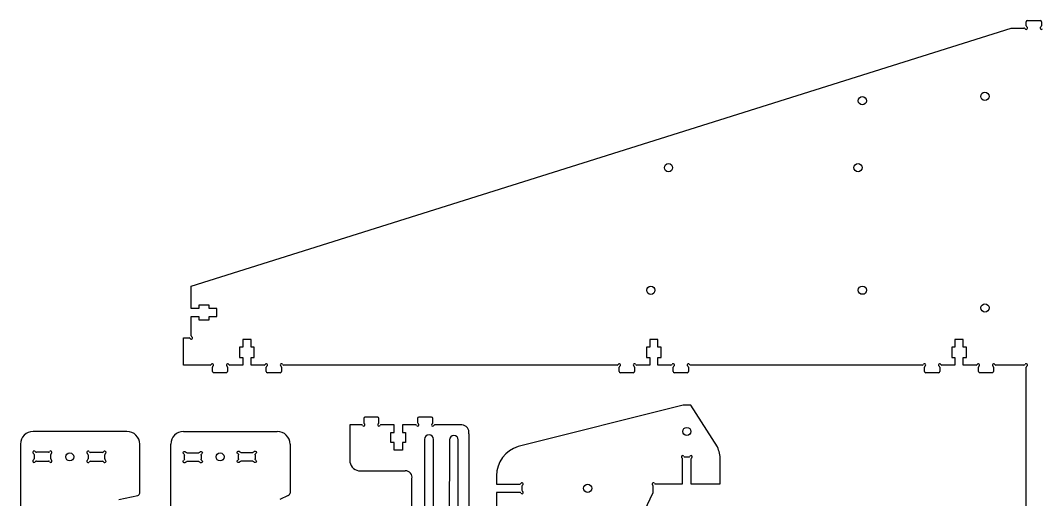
# Model space of a CAD drawing. Extents: x -480 to 456, y 426 to 992.
# Drawn here: x -391.3 to 10.6, y 803.2 to 991.6 of the extents above; entities that cross this region are included whole.
import ezdxf

# ---------------------------------------------------------------- set-up
doc = ezdxf.new("R2010")
doc.units = 0
doc.header["$MEASUREMENT"] = 0
doc.layers.add('WHITE', color=7, linetype='Continuous')

# ---------------------------------------------------------------- blocks, each defined once
blk = doc.blocks.new('slot')
at = {"layer": 'WHITE', "linetype": 'Continuous'}
for p, q in [((959.16, 438.54), (959.16, 436.97)), ((964.49, 439.4), (960.02, 439.4)), ((965.36, 436.97), (965.36, 438.54)), ((960.02, 436.1), (964.49, 436.1))]:
    blk.add_line(p, q, dxfattribs=at)
for centre, start, end in [((959.16, 439.4), 30, 239.9998), ((959.16, 436.1), 120, 329.9998), ((958.66, 438.54), 0, 59.9998), ((958.66, 436.97), 300, 0), ((960.02, 439.9), 210, 270), ((964.49, 439.9), 270, 329.9998), ((965.36, 439.4), 300, 149.9998), ((965.36, 436.1), 210, 59.9998), ((965.86, 438.54), 120, 180), ((965.86, 436.97), 180, 239.9998), ((960.02, 435.6), 90, 149.9998), ((964.49, 435.6), 30, 90)]:
    blk.add_arc(centre, 0.5, start, end, dxfattribs=at)
blk = doc.blocks.new('jsdb')
at = {"layer": 'WHITE', "linetype": 'Continuous'}
for p, q in [((937.96, 438.54), (937.96, 436.97)), ((943.29, 439.4), (938.82, 439.4)), ((944.16, 436.97), (944.16, 438.54)), ((938.82, 436.1), (943.29, 436.1))]:
    blk.add_line(p, q, dxfattribs=at)
for centre, start, end in [((937.96, 439.4), 30, 239.9998), ((937.96, 436.1), 120, 329.9998), ((937.46, 438.54), 0, 59.9998), ((937.46, 436.97), 300, 0), ((938.82, 439.9), 210, 270), ((943.29, 439.9), 270, 329.9998), ((944.16, 439.4), 300, 149.9998), ((944.16, 436.1), 210, 59.9998), ((944.66, 438.54), 120, 180), ((944.66, 436.97), 180, 239.9998), ((938.82, 435.6), 90, 149.9998), ((943.29, 435.6), 30, 90)]:
    blk.add_arc(centre, 0.5, start, end, dxfattribs=at)

msp = doc.modelspace()

# ---------------------------------------------------------------- linework, layer by layer
at = {"color": 18, "true_color": 0x000000}
for p, q in [((-215.04, 829.13), (-215.04, 776.01)), ((-257.62, 814.5), (-239.97, 814.5)), ((-237.41, 777.93), (-237.41, 811.45))]:
    msp.add_line(p, q, dxfattribs=at)
at = {"color": 18, "linetype": 'ByBlock', "true_color": 0x000000}
for p, q in [((-232.4, 826.9), (-232.45, 778.79)), ((-228.95, 778.79), (-228.9, 826.9)), ((-222.63, 826.7), (-222.68, 778.59)), ((-219.18, 778.59), (-219.13, 826.7))]:
    msp.add_line(p, q, dxfattribs=at)
for centre in [(-60.26, 960.05), (-12.07, 961.78), (-136.47, 933.73), (-61.97, 933.75), (-143.44, 885.53), (-60.24, 885.55), (-60.24, 885.55), (-12.04, 878.58)]:
    msp.add_circle(centre, 1.62, dxfattribs=at)
at = {"color": 18, "true_color": 0x000000}
for centre, radius, start, end in [((-217.87, 829.72), 2.89, 348.1186, 86.7837), ((-257.69, 818.61), 4.11, 188.9525, 271.0165), ((-239.74, 812.09), 2.41, 344.5494, 95.4236)]:
    msp.add_arc(centre, radius, start, end, dxfattribs=at)
at = {"color": 18, "linetype": 'ByBlock', "true_color": 0x000000}
for centre in [(-230.65, 826.9), (-220.88, 826.7)]:
    msp.add_arc(centre, 1.75, 0, 180, dxfattribs=at)
at = {"layer": 'WHITE', "color": 18, "linetype": 'Continuous', "true_color": 0x000000}
for p, q in [((4.16, 989.49), (4.16, 991.13)), ((4.66, 991.63), (9.66, 991.63)), ((10.16, 991.13), (10.16, 989.49)), ((-324.14, 887.12), (-1.69, 988.62)), ((-1.69, 988.62), (3.3, 988.62)), ((-324.14, 878.38), (-324.14, 887.12)), ((-321.14, 878.38), (-324.14, 878.38)), ((-317.14, 879.65), (-321.14, 879.65)), ((-321.14, 879.65), (-321.14, 878.38)), ((-317.14, 878.38), (-317.14, 879.65)), ((-314.14, 878.38), (-317.14, 878.38)), ((-314.14, 875.18), (-314.14, 878.38)), ((-324.14, 867.64), (-324.14, 875.18)), ((-324.14, 875.18), (-321.14, 875.18)), ((-321.14, 875.18), (-321.14, 873.9)), ((-321.14, 873.9), (-317.14, 873.9)), ((-317.14, 873.9), (-317.14, 875.18)), ((-317.14, 875.18), (-314.14, 875.18)), ((-327.24, 856.13), (-327.24, 866.78)), ((-327.24, 866.78), (-325, 866.78)), ((-300.64, 866.13), (-303.84, 866.13)), ((-303.84, 866.13), (-303.84, 863.13)), ((-300.64, 863.13), (-300.64, 866.13)), ((-140.64, 866.13), (-143.84, 866.13)), ((-143.84, 866.13), (-143.84, 863.13)), ((-140.64, 863.13), (-140.64, 866.13)), ((-20.64, 866.13), (-23.84, 866.13)), ((-23.84, 866.13), (-23.84, 863.13)), ((-20.64, 863.13), (-20.64, 866.13)), ((-303.84, 863.13), (-305.11, 863.13)), ((-305.11, 863.13), (-305.11, 859.12)), ((-299.36, 863.13), (-300.64, 863.13)), ((-299.36, 859.12), (-299.36, 863.13)), ((-143.84, 863.13), (-145.11, 863.13)), ((-145.11, 863.13), (-145.11, 859.12)), ((-139.36, 863.13), (-140.64, 863.13)), ((-139.36, 859.12), (-139.36, 863.13)), ((-23.84, 863.13), (-25.11, 863.13)), ((-25.11, 863.13), (-25.11, 859.12)), ((-19.36, 863.13), (-20.64, 863.13)), ((-19.36, 859.12), (-19.36, 863.13)), ((-316.7, 856.13), (-327.24, 856.13)), ((-303.84, 856.13), (-308.97, 856.13)), ((-305.11, 859.12), (-303.84, 859.12)), ((-303.84, 859.12), (-303.84, 856.13)), ((-300.64, 856.13), (-300.64, 859.12)), ((-300.64, 859.12), (-299.36, 859.12)), ((-295.5, 856.13), (-300.64, 856.13)), ((-156.7, 856.13), (-287.77, 856.13)), ((-143.84, 856.13), (-148.97, 856.13)), ((-145.11, 859.12), (-143.84, 859.12)), ((-143.84, 859.12), (-143.84, 856.13)), ((-140.64, 856.13), (-140.64, 859.12)), ((-140.64, 859.12), (-139.36, 859.12)), ((-135.5, 856.13), (-140.64, 856.13)), ((-36.7, 856.13), (-127.77, 856.13)), ((-23.84, 856.13), (-28.97, 856.13)), ((-25.11, 859.12), (-23.84, 859.12)), ((-23.84, 859.12), (-23.84, 856.13)), ((-20.64, 856.13), (-20.64, 859.12)), ((-20.64, 859.12), (-19.36, 859.12)), ((-15.5, 856.13), (-20.64, 856.13)), ((3.3, 856.13), (-7.77, 856.13)), ((-315.84, 853.62), (-315.84, 855.26)), ((-310.34, 853.12), (-315.34, 853.12)), ((-309.84, 855.26), (-309.84, 853.62)), ((-294.64, 853.62), (-294.64, 855.26)), ((-289.14, 853.12), (-294.14, 853.12)), ((-288.64, 855.26), (-288.64, 853.62)), ((-155.84, 853.62), (-155.84, 855.26)), ((-150.34, 853.12), (-155.34, 853.12)), ((-149.84, 855.26), (-149.84, 853.62)), ((-134.64, 853.62), (-134.64, 855.26)), ((-129.14, 853.12), (-134.14, 853.12)), ((-128.64, 855.26), (-128.64, 853.62)), ((-35.84, 853.62), (-35.84, 855.26)), ((-30.34, 853.12), (-35.34, 853.12)), ((-29.84, 855.26), (-29.84, 853.62)), ((-14.64, 853.62), (-14.64, 855.26)), ((-9.14, 853.12), (-14.14, 853.12)), ((-8.64, 855.26), (-8.64, 853.62)), ((4.16, 641.12), (4.16, 855.26)), ((-130.73, 840.37), (-195.55, 824.06)), ((-127.64, 840.37), (-130.73, 840.37)), ((-117.24, 823.91), (-127.64, 840.37)), ((-261.73, 832.63), (-261.75, 817.97)), ((-257.2, 832.63), (-261.73, 832.63)), ((-256.33, 835.13), (-256.33, 833.5)), ((-250.83, 835.63), (-255.83, 835.63)), ((-250.33, 833.5), (-250.33, 835.13)), ((-244.33, 832.63), (-249.46, 832.63)), ((-244.33, 829.63), (-244.33, 832.63)), ((-236, 832.63), (-241.13, 832.63)), ((-241.13, 832.63), (-241.13, 829.63)), ((-235.13, 835.13), (-235.13, 833.49)), ((-229.63, 835.63), (-234.63, 835.63)), ((-229.13, 833.49), (-229.13, 835.13)), ((-217.71, 832.61), (-228.26, 832.63)), ((-349.41, 830.01), (-386.3, 830.01)), ((-327.18, 830.01), (-290.29, 830.01)), ((-245.6, 825.63), (-245.6, 829.63)), ((-245.6, 829.63), (-244.33, 829.63)), ((-241.13, 829.63), (-239.85, 829.63)), ((-239.85, 829.63), (-239.85, 825.63)), ((-391.3, 825.01), (-391.3, 795.34)), ((-344.41, 805.75), (-344.41, 825.01)), ((-332.18, 795.34), (-332.18, 825.01)), ((-285.29, 825.01), (-285.29, 805.75)), ((-244.33, 825.63), (-245.6, 825.63)), ((-244.33, 822.63), (-244.33, 825.63)), ((-239.85, 825.63), (-241.13, 825.63)), ((-241.13, 825.63), (-241.13, 822.63)), ((-241.13, 822.63), (-244.33, 822.63)), ((-130.08, 820.01), (-128.51, 820.01)), ((-130.94, 809.37), (-130.94, 819.15)), ((-127.64, 819.15), (-127.64, 809.37)), ((-116.12, 809.36), (-116.12, 818.83)), ((-204.12, 812.56), (-204.12, 809.32)), ((-204.12, 809.32), (-194.98, 809.32)), ((-194.12, 808.46), (-194.12, 806.89)), ((-142.47, 806.01), (-142.47, 808.5)), ((-141.6, 809.37), (-130.94, 809.37)), ((-127.64, 809.37), (-116.12, 809.36)), ((-352.6, 803.23), (-345.11, 804.79)), ((-285.99, 804.79), (-289.28, 803.23)), ((-194.98, 806.02), (-204.12, 806.02)), ((-204.12, 806.02), (-204.12, 775.5)), ((-159.79, 770.1), (-142.47, 806.01))]:
    msp.add_line(p, q, dxfattribs=at)
for centre in [(-129.29, 830.02), (-371.91, 820.01), (-371.91, 820.01), (-312.79, 820.01), (-312.79, 820.01), (-168.29, 807.67)]:
    msp.add_circle(centre, 1.6, dxfattribs=at)
for centre, radius, start, end in [((4.16, 988.62), 0.5, 210, 59.9998), ((4.66, 991.13), 0.5, 90, 180), ((4.66, 989.49), 0.5, 180, 239.9998), ((9.66, 991.13), 0.5, 0, 90), ((10.16, 988.62), 0.5, 120, 329.9998), ((9.66, 989.49), 0.5, 300, 0), ((3.3, 988.12), 0.5, 30, 90), ((-325, 866.28), 0.5, 30, 90), ((-324.14, 866.78), 0.5, 210, 59.9998), ((-323.64, 867.64), 0.5, 180, 239.9998), ((-316.7, 856.63), 0.5, 270, 330), ((-315.84, 856.13), 0.5, 300.0002, 150), ((-309.84, 856.13), 0.5, 30.0002, 240), ((-308.97, 856.63), 0.5, 210.0002, 270), ((-295.5, 856.63), 0.5, 270, 330), ((-294.64, 856.13), 0.5, 300.0002, 150), ((-288.64, 856.13), 0.5, 30.0002, 240), ((-287.77, 856.63), 0.5, 210.0002, 270), ((-156.7, 856.63), 0.5, 270, 330), ((-155.84, 856.13), 0.5, 300.0002, 150), ((-149.84, 856.13), 0.5, 30.0002, 240), ((-148.97, 856.63), 0.5, 210.0002, 270), ((-135.5, 856.63), 0.5, 270, 330), ((-134.64, 856.13), 0.5, 300.0002, 150), ((-128.64, 856.13), 0.5, 30.0002, 240), ((-127.77, 856.63), 0.5, 210.0002, 270), ((-36.7, 856.63), 0.5, 270, 330), ((-35.84, 856.13), 0.5, 300.0002, 150), ((-29.84, 856.13), 0.5, 30.0002, 240), ((-28.97, 856.63), 0.5, 210.0002, 270), ((-15.5, 856.63), 0.5, 270, 330), ((-14.64, 856.13), 0.5, 300.0002, 150), ((-8.64, 856.13), 0.5, 30.0002, 240), ((-7.77, 856.63), 0.5, 210.0002, 270), ((3.3, 856.63), 0.5, 270, 330), ((4.16, 856.13), 0.5, 300.0002, 150), ((-315.34, 855.26), 0.5, 120.0002, 180), ((-315.34, 853.62), 0.5, 180, 270), ((-310.34, 853.62), 0.5, 270, 0), ((-310.34, 855.26), 0.5, 0, 60), ((-294.14, 855.26), 0.5, 120.0002, 180), ((-294.14, 853.62), 0.5, 180, 270), ((-289.14, 853.62), 0.5, 270, 0), ((-289.14, 855.26), 0.5, 0, 60), ((-155.34, 855.26), 0.5, 120.0002, 180), ((-155.34, 853.62), 0.5, 180, 270), ((-150.34, 853.62), 0.5, 270, 0), ((-150.34, 855.26), 0.5, 0, 60), ((-134.14, 855.26), 0.5, 120.0002, 180), ((-134.14, 853.62), 0.5, 180, 270), ((-129.14, 853.62), 0.5, 270, 0), ((-129.14, 855.26), 0.5, 0, 60), ((-35.34, 855.26), 0.5, 120.0002, 180), ((-35.34, 853.62), 0.5, 180, 270), ((-30.34, 853.62), 0.5, 270, 0), ((-30.34, 855.26), 0.5, 0, 60), ((-14.14, 855.26), 0.5, 120.0002, 180), ((-14.14, 853.62), 0.5, 180, 270), ((-9.14, 853.62), 0.5, 270, 0), ((-9.14, 855.26), 0.5, 0, 60), ((4.66, 855.26), 0.5, 120.0002, 180), ((-257.2, 832.13), 0.5, 29.9983, 89.9981), ((-256.33, 832.63), 0.5, 209.9983, 59.9981), ((-255.83, 835.13), 0.5, 89.9981, 179.9981), ((-255.83, 833.5), 0.5, 179.9981, 239.9981), ((-250.83, 835.13), 0.5, 359.9981, 89.9981), ((-250.33, 832.63), 0.5, 119.9983, 329.9981), ((-250.83, 833.5), 0.5, 299.9983, 359.9981), ((-249.46, 832.13), 0.5, 89.9981, 149.9981), ((-236, 832.13), 0.5, 29.9983, 89.9981), ((-235.13, 832.63), 0.5, 209.9983, 59.9981), ((-234.63, 835.13), 0.5, 89.9981, 179.9981), ((-234.63, 833.49), 0.5, 179.9981, 239.9981), ((-229.63, 835.13), 0.5, 359.9981, 89.9981), ((-229.13, 832.63), 0.5, 119.9983, 329.9981), ((-229.63, 833.49), 0.5, 299.9983, 359.9981), ((-228.26, 832.13), 0.5, 89.9981, 149.9981), ((-386.3, 825.01), 5, 90, 180), ((-349.41, 825.01), 5, 360, 90), ((-327.18, 825.01), 5, 90, 180), ((-290.29, 825.01), 5, 360, 90), ((-192.12, 812.56), 12, 106.6367, 179.9993), ((-128.12, 818.83), 12, 359.9993, 25.0346), ((-130.94, 820.01), 0.5, 29.9862, 239.986), ((-130.08, 820.51), 0.5, 209.9862, 269.9862), ((-128.51, 820.51), 0.5, 269.9862, 329.986), ((-127.64, 820.01), 0.5, 299.9862, 149.986), ((-131.44, 819.15), 0.5, 359.9862, 59.986), ((-127.14, 819.15), 0.5, 119.9862, 179.9862), ((-194.98, 809.82), 0.5, 269.9862, 329.986), ((-194.12, 809.32), 0.5, 299.9862, 149.986), ((-193.62, 808.46), 0.5, 119.9862, 179.9862), ((-142.47, 809.37), 0.5, 29.9862, 239.986), ((-142.97, 808.5), 0.5, 359.9862, 59.986), ((-141.6, 809.87), 0.5, 209.9862, 269.9862), ((-345.41, 805.75), 1, 287.3857, 0), ((-286.29, 805.75), 1, 287.3857, 0), ((-194.98, 805.52), 0.5, 29.9862, 89.9862), ((-194.12, 806.02), 0.5, 209.9862, 59.986), ((-193.62, 806.89), 0.5, 179.9862, 239.986)]:
    msp.add_arc(centre, radius, start, end, dxfattribs=at)

# ---------------------------------------------------------------- block references
at = {"color": 18, "linetype": 'ByBlock', "true_color": 0x000000, "xscale": 1.05, "yscale": 1.05, "zscale": 1.05}
for name, p in [('jsdb', (-1370.78, 360.45)), ('slot', (-1371.79, 360.37))]:
    msp.add_blockref(name, p, dxfattribs=at)
at = {"color": 18, "linetype": 'ByBlock', "true_color": 0x000000, "xscale": -1.05, "yscale": 1.05, "zscale": 1.05, "rotation": 180}
for name, p in [('jsdb', (-1311.66, 1279.57)), ('slot', (-1312.67, 1279.65))]:
    msp.add_blockref(name, p, dxfattribs=at)

doc.saveas('drawing.dxf')
